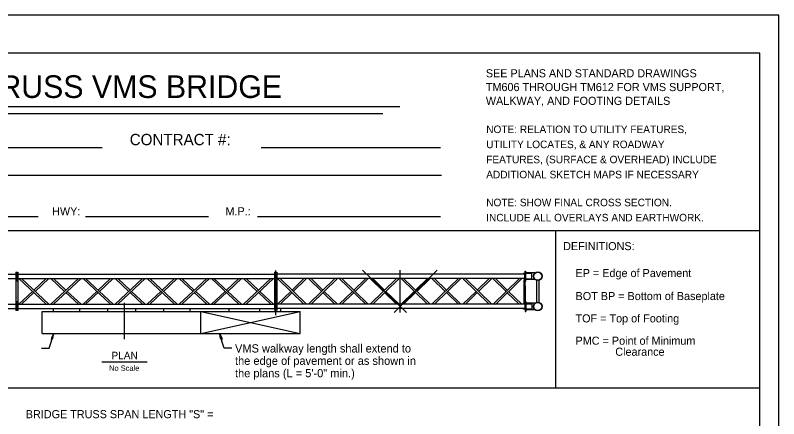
# Model space of a CAD drawing. Extents: x -100000 to -98300, y -100000 to -98900.
# Drawn here: x -99310 to -98300, y -99433 to -98900 of the extents above; entities that cross this region are included whole.
import ezdxf

# ---------------------------------------------------------------- set-up
doc = ezdxf.new("R2010")
doc.units = 0
for name, color, linetype in [('#plot_shape', 7, 'Continuous'), ('Level 11', 7, 'Continuous'), ('Level 50', 7, 'Continuous'), ('Level 51', 7, 'Continuous'), ('Level 53', 7, 'Continuous'), ('Level 8', 7, 'Continuous'), ('P_ODOT_PLAN_Border', 7, 'Continuous')]:
    doc.layers.add(name, color=color, linetype=linetype)

msp = doc.modelspace()

# ---------------------------------------------------------------- linework, layer by layer
at = {"layer": '#plot_shape'}
msp.add_lwpolyline([(-100000, -100000), (-98300, -100000), (-98300, -98900), (-100000, -98900)], close=True, dxfattribs=at)
at = {"layer": 'Level 11'}
for p, q in [((-98965.3, -99237.1), (-98965.3, -99296.4)), ((-98792.1, -99292.7), (-98850.3, -99236.7)), ((-98751.5, -99236.7), (-98808.7, -99292.7)), ((-98800.7, -99292.7), (-98800.7, -99236.7)), ((-99165, -99328.1), (-99165, -99279.9))]:
    msp.add_line(p, q, dxfattribs=at)
at = {"layer": 'Level 50'}
for p, q in [((-99308.9, -99244.9), (-99308.9, -99244.9)), ((-99308.9, -99244.9), (-99308.9, -99244.9)), ((-99306.2, -99244.9), (-99306.2, -99244.9)), ((-99306.2, -99244.9), (-99306.2, -99244.9)), ((-99263.7, -99244.9), (-99263.7, -99244.9)), ((-99221.3, -99244.9), (-99221.3, -99244.9)), ((-99178.9, -99244.9), (-99178.9, -99244.9)), ((-99136.4, -99244.9), (-99136.4, -99244.9)), ((-99094, -99244.9), (-99094, -99244.9)), ((-99051.6, -99244.9), (-99051.6, -99244.9)), ((-99009.1, -99244.9), (-99009.1, -99244.9)), ((-98966.7, -99244.9), (-98966.7, -99244.9)), ((-98966.7, -99244.9), (-98966.7, -99244.9)), ((-98964, -99244.9), (-98964, -99244.9)), ((-98964, -99244.9), (-98964, -99244.9)), ((-98923.1, -99244.9), (-98923.1, -99244.9)), ((-98882.3, -99244.9), (-98882.3, -99244.9)), ((-98841.5, -99244.9), (-98841.5, -99244.9)), ((-98800.7, -99244.9), (-98800.7, -99244.9)), ((-98759.8, -99244.9), (-98759.8, -99244.9)), ((-98719, -99244.9), (-98719, -99244.9)), ((-98678.2, -99244.9), (-98678.2, -99244.9)), ((-99307.5, -99273.4), (-99307.5, -99273.4)), ((-99263.2, -99284.8), (-99263.2, -99284.8)), ((-99220.8, -99284.8), (-99220.8, -99284.8)), ((-99178.3, -99284.8), (-99178.3, -99284.8)), ((-99135.9, -99284.8), (-99135.9, -99284.8)), ((-99093.5, -99284.8), (-99093.5, -99284.8)), ((-98719, -99284.8), (-98719, -99284.8)), ((-98678.2, -99284.8), (-98678.2, -99284.8)), ((-99259.5, -99293.6), (-99259.5, -99293.6)), ((-99195, -99358.1), (-99135.2, -99358.1))]:
    msp.add_line(p, q, dxfattribs=at)
at = {"layer": 'Level 51'}
for p, q in [((-98801.2, -99021.2), (-99867.5, -99021.2)), ((-98823.7, -99030.1), (-99837.8, -99030.1)), ((-99194.6, -99075), (-99653.6, -99075)), ((-98747.1, -99075), (-98984.3, -99075)), ((-98746.1, -99111.6), (-99385.5, -99111.6)), ((-99279.3, -99166.3), (-99466.9, -99166.3)), ((-99054.1, -99166.3), (-99216.7, -99166.3)), ((-98747.1, -99166.3), (-98989.3, -99166.3)), ((-99264.8, -99339.8), (-99258.7, -99320.8)), ((-99033.3, -99339.8), (-99039.3, -99320.8)), ((-99274.8, -99339.8), (-99264.8, -99339.8)), ((-99023.3, -99339.8), (-99033.3, -99339.8))]:
    msp.add_line(p, q, dxfattribs=at)
for points in [[(-99261.7, -99329.1), (-99259, -99320.8), (-99261.8, -99326.5), (-99261.7, -99329.1), (-99260.1, -99327.1), (-99259, -99320.8)], [(-99036.4, -99329.1), (-99039.1, -99320.8), (-99036.3, -99326.5), (-99036.4, -99329.1), (-99038, -99327.1), (-99039.1, -99320.8)], [(-99259.3, -99321.8), (-99261.8, -99326.7)], [(-99259.6, -99322.7), (-99261.8, -99327.1)], [(-99259.9, -99323.5), (-99261.7, -99327.5)], [(-99260.1, -99324.4), (-99261.7, -99327.9)], [(-99260.5, -99325.4), (-99261.7, -99328.5)], [(-99261, -99327.2), (-99261.7, -99328.7)], [(-99261, -99327.2), (-99261.6, -99328.9)], [(-99260.5, -99325.4), (-99261.3, -99328.6)], [(-99260.1, -99324.4), (-99261, -99328.1)], [(-99259.9, -99323.5), (-99260.7, -99327.9)], [(-99259.6, -99322.7), (-99260.6, -99327.5)], [(-99259.3, -99321.8), (-99260.3, -99327.2)], [(-99038.8, -99321.8), (-99036.2, -99326.7)], [(-99038.8, -99321.8), (-99037.8, -99327.2)], [(-99038.5, -99322.7), (-99036.3, -99327.1)], [(-99038.5, -99322.7), (-99037.5, -99327.5)], [(-99038.2, -99323.5), (-99036.4, -99327.5)], [(-99038.2, -99323.5), (-99037.4, -99327.9)], [(-99037.9, -99324.4), (-99036.4, -99327.9)], [(-99037.9, -99324.4), (-99037.1, -99328.1)], [(-99037.6, -99325.4), (-99036.4, -99328.5)], [(-99037.6, -99325.4), (-99036.8, -99328.6)], [(-99037, -99327.2), (-99036.4, -99328.7)], [(-99037, -99327.2), (-99036.5, -99328.9)]]:
    msp.add_lwpolyline(points, dxfattribs=at)
at = {"layer": 'Level 53'}
for p, q in [((-99925, -99184.4), (-98325, -99184.4)), ((-98594.7, -99392.2), (-98594.7, -99184.4)), ((-99309, -99239.7), (-99309, -99290.1)), ((-99308.9, -99239.7), (-99306.2, -99239.7)), ((-99307.7, -99239.7), (-99307.7, -99250.2)), ((-99307.4, -99239.7), (-99307.4, -99250.2)), ((-99306.1, -99239.7), (-99306.1, -99290.1)), ((-98966.8, -99239.7), (-98966.8, -99290.2)), ((-98966.7, -99239.7), (-98964, -99239.7)), ((-98965.5, -99239.7), (-98965.5, -99250.2)), ((-98965.1, -99239.7), (-98965.1, -99250.2)), ((-98963.9, -99239.7), (-98963.9, -99290.2)), ((-98635.5, -99238.4), (-98634.6, -99238.4)), ((-98635.5, -99250.2), (-98635.5, -99238.4)), ((-98634.6, -99251.4), (-98634.6, -99238.4)), ((-98622.3, -99240.5), (-98634.3, -99240.5)), ((-98634.3, -99249.3), (-98634.3, -99240.5)), ((-99636.4, -99242.1), (-99308.9, -99242.1)), ((-99636, -99247.8), (-99308.9, -99247.8)), ((-99308.9, -99250.2), (-99306.2, -99250.2)), ((-99306.2, -99242.1), (-98966.7, -99242.1)), ((-99306.2, -99247.8), (-98966.7, -99247.8)), ((-99304.9, -99247.8), (-99268.5, -99282)), ((-99301.4, -99247.8), (-99265, -99282)), ((-99268.5, -99247.8), (-99285, -99263.3)), ((-99265, -99247.8), (-99283.2, -99264.9)), ((-99262.4, -99282), (-99226.1, -99247.8)), ((-99244.3, -99264.9), (-99262.4, -99247.8)), ((-99259, -99282), (-99222.6, -99247.8)), ((-99242.5, -99263.3), (-99259, -99247.8)), ((-99220, -99247.8), (-99183.6, -99282)), ((-99216.5, -99247.8), (-99180.2, -99282)), ((-99183.6, -99247.8), (-99200.1, -99263.3)), ((-99180.2, -99247.8), (-99198.3, -99264.9)), ((-99177.6, -99282), (-99141.2, -99247.8)), ((-99159.4, -99264.9), (-99177.6, -99247.8)), ((-99174.1, -99282), (-99137.7, -99247.8)), ((-99157.6, -99263.3), (-99174.1, -99247.8)), ((-99135.1, -99247.8), (-99098.8, -99282)), ((-99131.7, -99247.8), (-99095.3, -99282)), ((-99098.8, -99247.8), (-99115.2, -99263.3)), ((-99095.3, -99247.8), (-99113.5, -99264.9)), ((-99092.7, -99282), (-99056.3, -99247.8)), ((-99074.5, -99264.9), (-99092.7, -99247.8)), ((-99089.2, -99282), (-99052.9, -99247.8)), ((-99072.8, -99263.3), (-99089.2, -99247.8)), ((-99050.3, -99247.8), (-99013.9, -99282)), ((-99046.8, -99247.8), (-99010.4, -99282)), ((-99013.9, -99247.8), (-99030.3, -99263.3)), ((-99010.4, -99247.8), (-99028.6, -99264.9)), ((-99007.8, -99282), (-98971.5, -99247.8)), ((-98989.6, -99264.9), (-99007.8, -99247.8)), ((-99004.4, -99282), (-98968, -99247.8)), ((-98987.9, -99263.3), (-99004.4, -99247.8)), ((-98966.7, -99250.2), (-98964, -99250.2)), ((-98635.9, -99242.1), (-98964, -99242.1)), ((-98635.9, -99247.8), (-98964, -99247.8)), ((-98962.7, -99247.8), (-98927.8, -99282)), ((-98959.3, -99247.8), (-98924.4, -99282)), ((-98927.8, -99247.8), (-98943.6, -99263.2)), ((-98924.4, -99247.8), (-98941.9, -99264.9)), ((-98921.9, -99282), (-98886.9, -99247.8)), ((-98904.4, -99264.9), (-98921.9, -99247.8)), ((-98918.5, -99282), (-98883.5, -99247.8)), ((-98902.7, -99263.2), (-98918.5, -99247.8)), ((-98881.1, -99247.8), (-98846.1, -99282)), ((-98877.7, -99247.8), (-98842.7, -99282)), ((-98846.1, -99247.8), (-98861.9, -99263.2)), ((-98842.7, -99247.8), (-98860.2, -99264.9)), ((-98840.3, -99282), (-98805.3, -99247.8)), ((-98822.8, -99264.9), (-98840.3, -99247.8)), ((-98836.9, -99282), (-98801.9, -99247.8)), ((-98821.1, -99263.2), (-98836.9, -99247.8)), ((-98799.4, -99247.8), (-98764.5, -99282)), ((-98796.1, -99247.8), (-98761.1, -99282)), ((-98764.5, -99247.8), (-98780.3, -99263.2)), ((-98761.1, -99247.8), (-98778.6, -99264.9)), ((-98758.6, -99282), (-98723.6, -99247.8)), ((-98741.1, -99264.9), (-98758.6, -99247.8)), ((-98755.2, -99282), (-98720.2, -99247.8)), ((-98739.4, -99263.2), (-98755.2, -99247.8)), ((-98717.8, -99247.8), (-98682.8, -99282)), ((-98714.4, -99247.8), (-98679.4, -99282)), ((-98682.8, -99247.8), (-98698.6, -99263.2)), ((-98679.4, -99247.8), (-98696.9, -99264.9)), ((-98678.1, -99282.2), (-98642.9, -99247.8)), ((-98660.6, -99265.1), (-98678.1, -99248)), ((-98674.7, -99282.2), (-98639.5, -99247.8)), ((-98658.9, -99263.4), (-98674.7, -99248)), ((-98635.5, -99241.4), (-98637.5, -99241.4)), ((-98637.5, -99241.4), (-98637.5, -99241.7)), ((-98636, -99242), (-98637.5, -99241.7)), ((-98636, -99247.9), (-98637.5, -99248.2)), ((-98637.5, -99248.5), (-98637.5, -99248.2)), ((-98635.5, -99248.5), (-98637.5, -99248.5)), ((-98635.5, -99250.1), (-98637.2, -99250.1)), ((-98637.2, -99250.1), (-98637.2, -99279.7)), ((-98635.7, -99247.4), (-98635.7, -99242.4)), ((-98635.5, -99257.6), (-98635.5, -99250.1)), ((-98622.3, -99249.3), (-98634.3, -99249.3)), ((-98626.5, -99241.4), (-98634.2, -99241.4)), ((-98634.2, -99248.5), (-98626.5, -99248.5)), ((-98626.5, -99248.5), (-98626.5, -99241.4)), ((-98620.2, -99250.4), (-98620.2, -99279.4)), ((-98617.3, -99250.5), (-98617.3, -99279.3)), ((-99309, -99251.1), (-99306.1, -99251.1)), ((-98966.8, -99251.1), (-98963.9, -99251.1)), ((-98635.5, -99251.4), (-98634.6, -99251.4)), ((-98635.5, -99257.6), (-98635.5, -99279.7)), ((-99286.7, -99264.9), (-99304.9, -99282)), ((-99285, -99266.5), (-99301.4, -99282)), ((-99226.1, -99282), (-99242.5, -99266.5)), ((-99222.6, -99282), (-99240.8, -99264.9)), ((-99201.8, -99264.9), (-99220, -99282)), ((-99200.1, -99266.5), (-99216.5, -99282)), ((-99141.2, -99282), (-99157.7, -99266.5)), ((-99137.7, -99282), (-99155.9, -99264.9)), ((-99117, -99264.9), (-99135.1, -99282)), ((-99115.2, -99266.5), (-99131.7, -99282)), ((-99056.3, -99282), (-99072.8, -99266.5)), ((-99052.9, -99282), (-99071, -99264.9)), ((-99032.1, -99264.9), (-99050.3, -99282)), ((-99030.3, -99266.5), (-99046.8, -99282)), ((-98971.5, -99282), (-98987.9, -99266.5)), ((-98968, -99282), (-98986.2, -99264.9)), ((-98945.2, -99264.9), (-98962.7, -99282)), ((-98943.6, -99266.5), (-98959.3, -99282)), ((-98886.9, -99282), (-98902.7, -99266.5)), ((-98883.5, -99282), (-98901, -99264.9)), ((-98863.6, -99264.9), (-98881.1, -99282)), ((-98861.9, -99266.5), (-98877.7, -99282)), ((-98805.3, -99282), (-98821.1, -99266.5)), ((-98801.9, -99282), (-98819.4, -99264.9)), ((-98782, -99264.9), (-98799.4, -99282)), ((-98780.3, -99266.5), (-98796.1, -99282)), ((-98723.6, -99282), (-98739.4, -99266.5)), ((-98720.2, -99282), (-98737.7, -99264.9)), ((-98700.3, -99264.9), (-98717.8, -99282)), ((-98698.6, -99266.5), (-98714.4, -99282)), ((-98643.3, -99282), (-98658.9, -99266.8)), ((-98639.9, -99282), (-98657.2, -99265.1)), ((-99309, -99278.7), (-99306.1, -99278.7)), ((-99306.2, -99278.7), (-99309, -99278.7)), ((-99306.2, -99279.6), (-99309, -99279.6)), ((-99307.8, -99290.1), (-99307.8, -99279.6)), ((-99307.4, -99290.1), (-99307.4, -99279.6)), ((-98966.8, -99278.8), (-98963.9, -99278.8)), ((-98964, -99278.8), (-98966.8, -99278.8)), ((-98964, -99279.8), (-98966.8, -99279.8)), ((-98965.6, -99290.2), (-98965.6, -99279.8)), ((-98965.2, -99290.2), (-98965.2, -99279.8)), ((-98635.5, -99279.7), (-98637.2, -99279.7)), ((-98635.5, -99278.4), (-98634.6, -99278.4)), ((-98635.5, -99279.6), (-98635.5, -99291.4)), ((-98634.6, -99278.4), (-98634.6, -99291.4)), ((-98622.3, -99280.5), (-98634.3, -99280.5)), ((-98634.3, -99280.5), (-98634.3, -99289.3)), ((-99636.1, -99282), (-99308.9, -99282)), ((-99636, -99287.7), (-99308.9, -99287.7)), ((-99306.2, -99290.1), (-99309, -99290.1)), ((-99306.2, -99282), (-98966.7, -99282)), ((-99306.2, -99282), (-99298.1, -99282)), ((-99306.2, -99287.7), (-98966.7, -99287.7)), ((-99259.5, -99287.7), (-99259.5, -99291.7)), ((-99224.8, -99287.5), (-99224.8, -99291.5)), ((-99187.7, -99287.5), (-99187.7, -99291.5)), ((-99150.5, -99287.5), (-99150.5, -99291.5)), ((-99113.4, -99287.5), (-99113.4, -99291.5)), ((-99078.8, -99287.5), (-99078.8, -99291.5)), ((-99027, -99287.7), (-99027, -99291.7)), ((-98986.5, -99287.7), (-98986.5, -99291.7)), ((-98635.9, -99287.7), (-98966.7, -99287.7)), ((-98635.9, -99282), (-98964, -99282)), ((-98959, -99287.7), (-98959, -99291.7)), ((-98635.5, -99281.4), (-98637.5, -99281.4)), ((-98637.5, -99281.4), (-98637.5, -99281.6)), ((-98636, -99281.9), (-98637.5, -99281.6)), ((-98636, -99287.9), (-98637.5, -99288.1)), ((-98637.5, -99288.4), (-98637.5, -99288.1)), ((-98635.5, -99288.4), (-98637.5, -99288.4)), ((-98635.7, -99282.4), (-98635.7, -99287.4)), ((-98622.3, -99289.3), (-98634.3, -99289.3)), ((-98634.2, -99281.4), (-98626.5, -99281.4)), ((-98626.5, -99288.4), (-98634.2, -99288.4)), ((-98626.5, -99281.4), (-98626.5, -99288.4)), ((-98621.8, -99289.6), (-98623.2, -99288.2)), ((-99273.8, -99291.7), (-98933, -99291.7)), ((-99273.8, -99320.6), (-99273.8, -99291.7)), ((-99064.3, -99320.6), (-99064.3, -99291.7)), ((-99064.3, -99320.6), (-98933, -99291.7)), ((-99064.3, -99291.7), (-98933, -99320.6)), ((-98933, -99320.6), (-98933, -99291.7)), ((-98635.5, -99291.4), (-98634.6, -99291.4)), ((-99273.8, -99320.6), (-98933, -99320.6)), ((-99925, -99392.2), (-98325, -99392.2))]:
    msp.add_line(p, q, dxfattribs=at)
for centre, radius in [((-98618.6, -99244.9), 5.7), ((-98618.6, -99244.9), 5.35), ((-98618.6, -99284.9), 5.7), ((-98618.6, -99284.9), 5.35)]:
    msp.add_circle(centre, radius, dxfattribs=at)
for centre, start, end in [((-98636.5, -99242.6), 8.3522, 47.6519), ((-98636.5, -99247.3), 312.3481, 351.6478), ((-98636.5, -99282.5), 8.3522, 47.6519), ((-98636.5, -99287.3), 312.3481, 351.6478)]:
    msp.add_arc(centre, 0.819, start, end, dxfattribs=at)
for centre, start_param, end_param in [((-98634.2, -99240.9), 4.712389, 6.283185), ((-98634.2, -99248.9), 3.141593, 4.712389), ((-98634.2, -99280.9), 4.712389, 6.283185), ((-98634.2, -99288.9), 3.141593, 4.712389)]:
    msp.add_ellipse(centre, major_axis=(0, -0.484), ratio=0.990099, start_param=start_param, end_param=end_param, dxfattribs=at)
at = {"layer": 'P_ODOT_PLAN_Border'}
msp.add_lwpolyline([(-99925, -99950), (-98325, -99950), (-98325, -98950), (-99925, -98950)], close=True, dxfattribs=at)

# ---------------------------------------------------------------- texts
at = {"layer": 'Level 50'}
for s, height, p in [('SEE PLANS AND STANDARD DRAWINGS', 10.694, (-98687.3, -98982)), ('FIELD VERIFICATION OF TRUSS VMS BRIDGE', 29.943, (-99837.8, -99009.3)), ('TM606 THROUGH TM612 FOR VMS SUPPORT, ', 10.694, (-98687.3, -99000.2)), ('WALKWAY, AND FOOTING DETAILS', 10.694, (-98687.3, -99018.4)), ('NOTE: RELATION TO UTILITY FEATURES,', 9.981, (-98686.8, -99055.7)), ('CONTRACT #:', 14.972, (-99158.2, -99071.7)), ('UTILITY LOCATES, & ANY ROADWAY ', 9.981, (-98686.8, -99075.6)), ('FEATURES, (SURFACE & OVERHEAD) INCLUDE', 9.981, (-98686.8, -99095.6)), ('ADDITIONAL SKETCH MAPS IF NECESSARY', 9.981, (-98686.8, -99115.5)), ('NOTE: SHOW FINAL CROSS SECTION.', 9.981, (-98686.8, -99152.4)), ('HWY:', 10.69, (-99260.8, -99164.3)), ('M.P.:', 10.69, (-99031.6, -99164.3)), ('INCLUDE ALL OVERLAYS AND EARTHWORK.', 9.981, (-98686.8, -99172.4)), ('DEFINITIONS:', 10.694, (-98585.1, -99210.4)), ('EP = Edge of Pavement', 10.694, (-98568.7, -99246)), ('BOT BP = Bottom of Baseplate', 10.694, (-98568.7, -99276.4)), ('TOF = Top of Footing', 10.694, (-98568.7, -99305.9)), ('PMC = Point of Minimum', 10.694, (-98568.7, -99335.4)), ('Clearance', 10.69, (-98516.1, -99350)), ('PLAN', 9.98, (-99182.4, -99354.7)), ('No Scale', 7.13, (-99185.5, -99369.9))]:
    msp.add_text(s, height=height, dxfattribs=at).set_placement(p)
msp.add_text('BRIDGE TRUSS SPAN LENGTH "S" =', height=10.694, rotation=360, dxfattribs=at).set_placement((-99295.7, -99432.5))
at = {"layer": 'Level 8'}
for s, p in [('VMS walkway length shall extend to ', (-99019, -99345.7)), ('the edge of pavement or as shown in ', (-99019, -99362)), ('the plans (L = 5\'-0" min.)', (-99019, -99378.4))]:
    msp.add_text(s, height=10.912, dxfattribs=at).set_placement(p)

doc.saveas('drawing.dxf')
